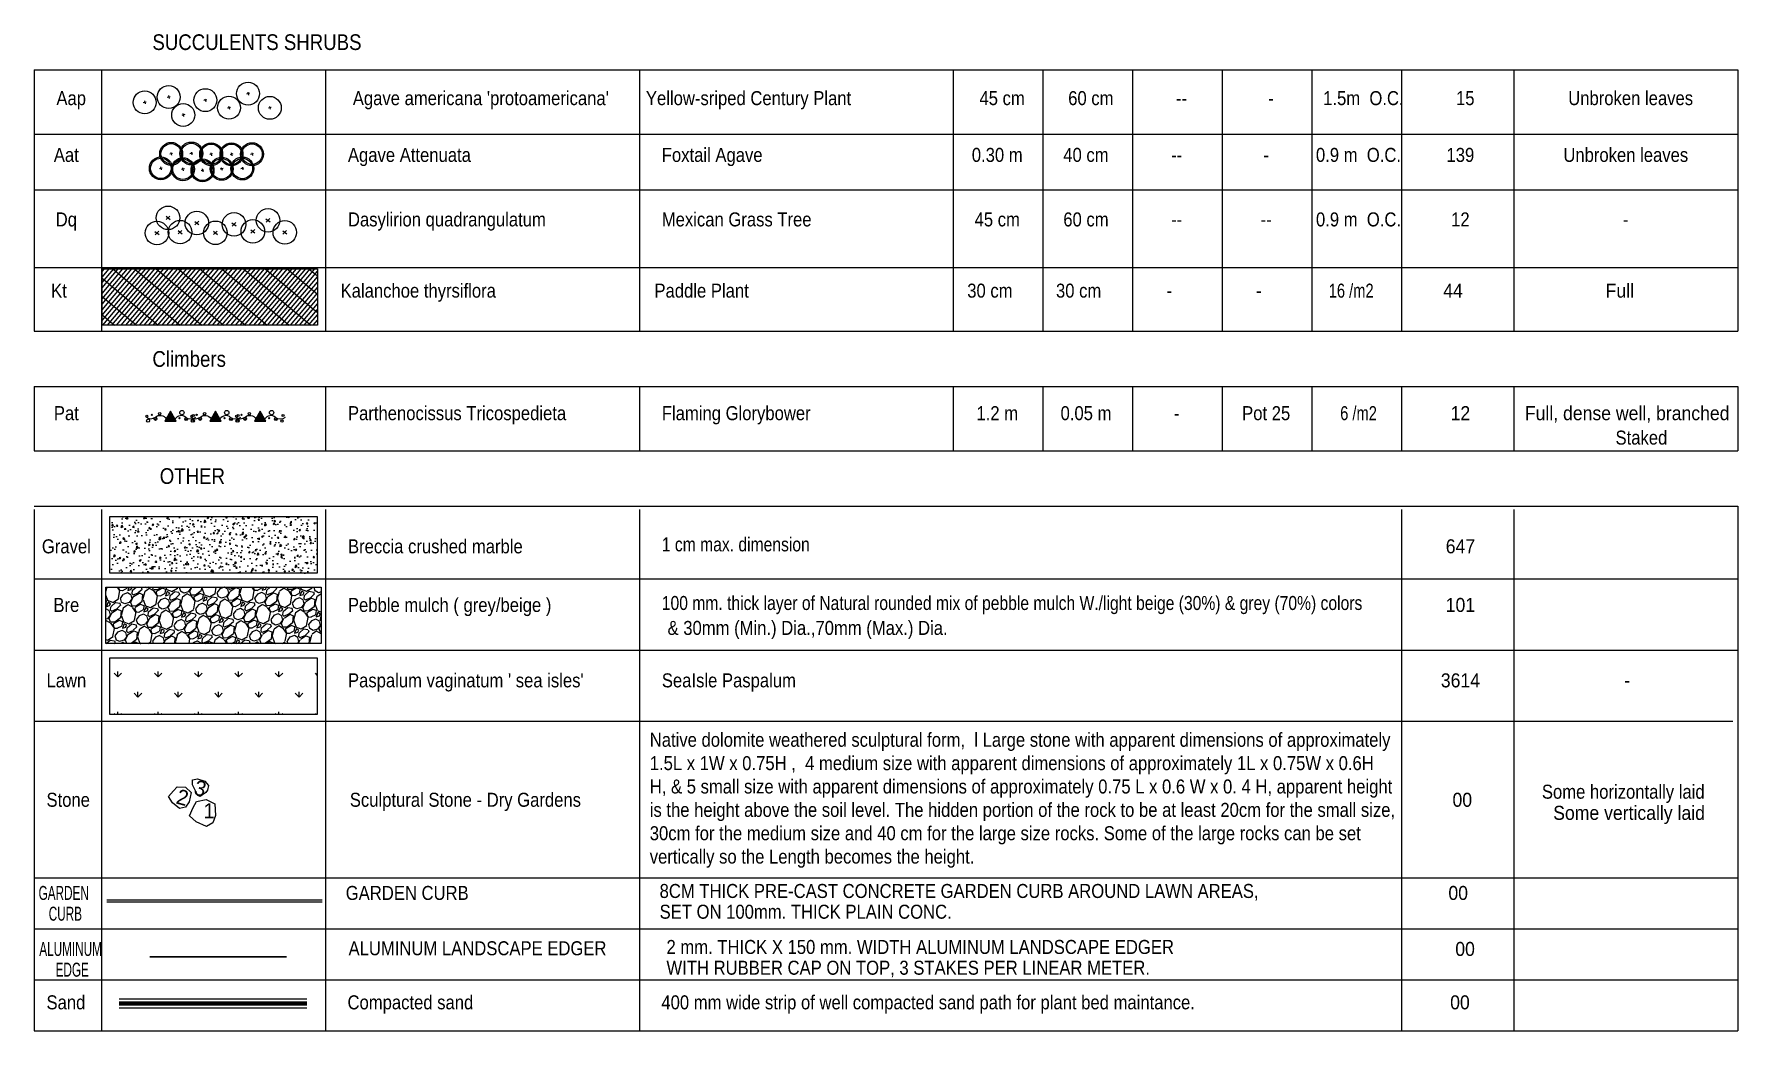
# Model space of a CAD drawing. Extents: x -2743 to -1606, y 314 to 679.
# Drawn here: x -1768.6 to -1692.6, y 451.1 to 495.5 of the extents above; entities that cross this region are included whole.
import ezdxf
from ezdxf.enums import TextEntityAlignment as Align

# ---------------------------------------------------------------- set-up
doc = ezdxf.new("R2010")
doc.units = 0
doc.header["$MEASUREMENT"] = 0
doc.linetypes.add('HIDDEN', pattern=[0.375, 0.25, -0.125])
for name, color, linetype in [('Agave americana', 104, 'Continuous'), ('Agave attenuata', 104, 'Continuous'), ('aluminum plant edge', 172, 'HIDDEN'), ('Breccia crushed marble-bo', 92, 'Continuous'), ('Breccia crushed marble-ha', 9, 'Continuous'), ('GC-TXT', 5, 'Continuous'), ('L-PLNT-GC-boundry', 92, 'Continuous'), ('L-PLNT-GC-hatch', 109, 'Continuous'), ('L-PLNT-gravel boundry', 92, 'Continuous'), ('L-PLNT-gravel hatch', 9, 'Continuous'), ('L-PLNT-lawn boundry', 21, 'Continuous'), ('L-PLNT-lawn-hatch', 109, 'Continuous'), ('l-plnter-edge', 14, 'Continuous'), ('L-Sculptural Stone', 71, 'Continuous'), ('L-SHRUB-DASYLIRION-QUADRANGULATUM', 136, 'Continuous'), ('L-Succulents-Agave americana', 136, 'Continuous'), ('L-Succulents-Agave Attenuata', 136, 'Continuous'), ('L-Succulents-Kalanchoe thyrsiflora  Boundary', 92, 'Continuous'), ('L-Succulents-Kalanchoe thyrsiflora Hatch', 109, 'Continuous'), ('LA-Dry Garden Rocks', 71, 'Continuous'), ('LA-PLNT-DESIGN TEXT', 63, 'Continuous'), ('LA-PLNT-TABLE LINE', 202, 'Continuous'), ('LANDSCAPE$0$M-09381-LAI-PLANTING$0$M-09381-LAI-BASE$0$LAI-Dry Garden Rocks', 71, 'Continuous'), ('Tabebuia argentea', 71, 'Continuous')]:
    doc.layers.add(name, color=color, linetype=linetype)
doc.layers.add('L-Shrub Acces Path', color=27, linetype='HIDDEN', lineweight=70)
doc.styles.add('AUC-71-PLNT-LEG', font='architxt.shx', dxfattribs={"width": 0.85})
doc.styles.add('PLNT-LEG', font='arial.ttf', dxfattribs={"width": 0.85})

# ---------------------------------------------------------------- blocks, each defined once
blk = doc.blocks.new('R1')
at = {"layer": 'LA-Dry Garden Rocks'}
blk.add_lwpolyline([(-0.4, 0.492), (0.038, 0.588), (0.415, 0.392), (0.449, -0.131), (0.326, -0.466), (0.035, -0.624), (-0.426, -0.417), (-0.709, -0.137), (-0.544, 0.23)], close=True, dxfattribs=at)
at = {"layer": 'GC-TXT', "insert": (-0.09, 0.417), "char_height": 0.675, "attachment_point": 1, "rotation": 359.92674}
blk.add_mtext_dynamic_manual_height_columns('{\\Fhand1|c0;1}', width=0.675, gutter_width=1, heights=[0], dxfattribs=at)
blk = doc.blocks.new('R2')
at = {"layer": 'LA-Dry Garden Rocks'}
blk.add_lwpolyline([(-0.209, 0.486), (0.157, 0.467), (0.411, 0.231), (0.325, -0.188), (0.155, -0.426), (-0.109, -0.487), (-0.427, -0.225), (-0.59, 0.057), (-0.38, 0.311)], close=True, dxfattribs=at)
at = {"layer": 'GC-TXT', "insert": (-0.123, 0.403), "char_height": 0.675, "attachment_point": 1, "rotation": 344.56345}
blk.add_mtext_dynamic_manual_height_columns('{\\Fhand1|c0;2}', width=0.675, gutter_width=1, heights=[0], dxfattribs=at)
blk = doc.blocks.new('R3')
at = {"layer": 'LANDSCAPE$0$M-09381-LAI-PLANTING$0$M-09381-LAI-BASE$0$LAI-Dry Garden Rocks'}
blk.add_lwpolyline([(-0.399, 0.299), (-0.168, 0.335), (0.146, 0.241), (0.312, 0.044), (0.274, -0.17), (0.193, -0.277), (-0.053, -0.453), (-0.167, -0.401), (-0.395, 0.078)], close=True, dxfattribs=at)
at = {"layer": 'GC-TXT', "insert": (-0.209, 0.303), "char_height": 0.675, "attachment_point": 1, "rotation": 345.50851}
blk.add_mtext_dynamic_manual_height_columns('{\\Fhand1|c0;3}', width=0.675, gutter_width=1, heights=[0], dxfattribs=at)
blk = doc.blocks.new('climber-pt')
at = {"layer": 'Tabebuia argentea'}
h = blk.add_hatch(color=71, dxfattribs=at)
h.dxf.hatch_style = 1
h.paths.add_polyline_path([(-0.01, 0.299), (-0.258, -0.143), (0.249, -0.137)])
at = {"layer": 'Tabebuia argentea', "color": 71}
for points in [[(-1.113, 0.033, 0.360212), (-0.678, 0.033, -0.446169), (-0.199, -0.038, -0.346167)], [(1.107, 0.033, -0.360212), (0.672, 0.033, 0.449323), (0.192, -0.041, 0.346167)]]:
    blk.add_lwpolyline(points, format="xyb", dxfattribs=at)
blk.add_lwpolyline([(-0.01, 0.299), (-0.258, -0.143), (0.249, -0.137)], close=True, dxfattribs=at)
for centre, radius in [((-1.063, 0.071), 0.044), ((-0.494, 0.186), 0.0561), ((0.498, 0.243), 0.0962), ((0.686, -0.047), 0.0622), ((0.676, -0.036), 0.044), ((1.007, 0.124), 0.044), ((-1.01, -0.136), 0.0667), ((0.963, -0.128), 0.0528)]:
    blk.add_circle(centre, radius, dxfattribs=at)
at = {"layer": 'Tabebuia argentea', "color": 71, "ltscale": 0.5}
for centre, radius in [((-0.847, 0.126), 0.027), ((-0.683, -0.054), 0.0622), ((-0.694, -0.042), 0.044), ((0.393, -0.007), 0.0239)]:
    blk.add_circle(centre, radius, dxfattribs=at)
blk = doc.blocks.new('LS-71-PNT-TAB')
at = {"style": 'AUC-71-PLNT-LEG'}
for tag, width, p in [('ABRV.', 0.85, (1439, 0)), ('SYMBOL', 0.85, (7527, 0)), ('HEIGHT', 0.85, (42963, 0)), ('SPREAD', 0.85, (46921, 0)), ('CALIBER', 0.85, (50966, 0)), ('ROOTS', 0.85, (54958, 0)), ('SPACING', 0.75, (59078, 0)), ('QUANTITY', 0.9, (63622, 0)), ('REMARKS', 0.9, (69211, 0))]:
    blk.add_attdef(tag, text='', height=625, dxfattribs=dict(at, width=width)).set_placement(p, align=Align.CENTER)
at = {"style": 'AUC-71-PLNT-LEG', "width": 0.85}
for tag, p in [('BOTANICAL-NAME', (14000, 0)), ('COMMON-NAME', (28000, 0))]:
    blk.add_attdef(tag, p, '', height=625, dxfattribs=at)
blk = doc.blocks.new('PL-TAB')
at = {"style": 'PLNT-LEG'}
for tag, width, p in [('ABRV.', 0.85, (1.439, 0)), ('SYMBOL', 0.85, (7.527, 0)), ('HEIGHT', 0.85, (42.963, 0)), ('SPREAD', 0.85, (46.921, 0)), ('CALIBER', 0.85, (50.966, 0)), ('ROOTS', 0.85, (54.958, 0)), ('SPACING', 0.75, (59.078, 0)), ('QUANTITY', 0.9, (63.622, 0)), ('REMARKS', 0.9, (69.211, 0))]:
    blk.add_attdef(tag, text='', height=0.625, dxfattribs=dict(at, width=width)).set_placement(p, align=Align.CENTER)
at = {"style": 'PLNT-LEG', "width": 0.85}
for tag, p in [('BOTANICAL-NAME', (14, 0)), ('COMMON-NAME', (28, 0))]:
    blk.add_attdef(tag, p, '', height=0.625, dxfattribs=at)
blk = doc.blocks.new('Agave attenuata')
at = {"layer": 'Agave attenuata'}
for p, q in [((0.065, 0.016), (-0.065, -0.016)), ((-0.016, 0.065), (0.016, -0.065))]:
    blk.add_line(p, q, dxfattribs=at)
for radius in [0.511, 0.456]:
    blk.add_circle((0, 0), radius, dxfattribs=at)
blk = doc.blocks.new('Agave americana')
at = {"layer": 'Agave americana'}
for p, q in [((0.065, 0.016), (-0.065, -0.016)), ((-0.016, 0.065), (0.016, -0.065))]:
    blk.add_line(p, q, dxfattribs=at)
blk.add_circle((0, 0), 0.511, dxfattribs=at)
blk = doc.blocks.new('Dasylirion quadrangulatum')
at = {"layer": 'L-SHRUB-DASYLIRION-QUADRANGULATUM'}
for points in [[(-0.091, 0.069), (0.091, -0.069)], [(-0.083, -0.079), (0.083, 0.079)]]:
    blk.add_lwpolyline(points, dxfattribs=at)
blk.add_circle((0, 0), 0.525, dxfattribs=at)

msp = doc.modelspace()

# ---------------------------------------------------------------- hatches: boundary and pattern name
at = {"layer": 'Breccia crushed marble-ha', "ltscale": 0.5, "extrusion": (1.27242e-07, -1.99548e-18, 1)}
h = msp.add_hatch(dxfattribs=at)
h.set_pattern_fill('GRAVEL', color=256, scale=1.2, angle=180.27495, style=0)
h.set_pattern_definition([(85.012874, (-3271.92983, 357.69091), (1.167276881, 14.402689495), [0.1614432, -15.9829057]), (41.9698273, (-3271.9158, 357.85174), (-10.7781587723, -9.6245152335), [0.2770416, -27.4271097]), (349.5105337, (-3271.70982, 358.03701), (-17.5275894437, 3.320181967), [0.1953456, -19.3392391]), (124.2737756, (-3271.516603, 358.55825), (13.4852280007, -19.88940989), [0.2522856, -24.97626965]), (149.8337408, (-3271.65868, 358.76673), (13.4579613163, -7.889440868), [0.247386, -24.4912478]), (214.2737756, (-3271.87256, 358.89104), (19.88940989, 13.4852280007), [0.2522856, -24.97626965]), (254.694327, (-3272.08104, 358.74897), (5.2369050084, 18.9719483958), [0.3336348, -33.0298183]), (289.255415, (-3272.169107, 358.427167), (9.1794178286, -26.1392097877), [0.3149856, -31.1835858]), (338.429652, (-3272.06523, 358.1298), (17.0552253544, -6.6812639605), [0.25314, -25.0608877]), (32.236445, (-3271.82982, 358.03674), (-11.264156204, -6.985612716), [0.2889984, -14.1609151]), (79.3975244, (-3271.58537, 358.190893), (3.5563640116, 19.2081304404), [0.3737376, -37.00005]), (355.814161, (-3272.4726, 357.85288), (11.041607501, -0.694912792), [0.1275612, -12.6286138]), (28.469321, (-3272.34538, 357.843565), (-13.9030587212, -7.4716101475), [0.2426844, -24.0258137]), (82.000087, (-3272.13204, 357.95925), (-0.72217948, 0.9583615), [0.1697052, -1.5273511]), (60.198677, (-3271.9783, 357.8948), (-3.347448651, -5.527620422), [0.0913896, -9.0475381]), (148.801496, (-3271.93288, 357.9741), (3.12489995, -2.152905086), [0.1292436, -6.3329542]), (247.963843, (-3272.04343, 358.04105), (-1.43072561, -4.08326147), [0.2099148, -6.7872275]), (18.565138, (-3272.1222, 357.84647), (-2.63890252, -0.48599743), [0.1517892, -3.642944]), (233.389627, (-3271.37703, 358.39297), (-7.4170767787, -10.0968793228), [0.21264, -21.0514142]), (287.3462625, (-3271.50384, 358.22228), (-4.110528154, 13.430694632), [0.1783932, -17.6608893]), (150.198677, (-3271.97775, 357.6548), (5.527620422, -3.347448651), [0.182778, -8.9561497]), (200.610546, (-3272.13636, 357.74564), (11.750153635, 4.3467101986), [0.21264, -21.0514142]), (196.444041, (-3271.82478, 358.98715), (6.236166556, 1.694174339), [0.205056, -10.0477485]), (151.775227, (-3272.02145, 358.9291), (12.73578184, -6.9310793473), [0.1718136, -17.0095717]), (283.801496, (-3272.70951, 358.60594), (1.694174339, -6.236166556), [0.182778, -8.9561497]), (234.354111, (-3272.66591, 358.42844), (9.5699818648, 13.2217792717), [0.2011572, -19.9145083]), (286.444041, (-3272.23992, 358.95981), (-1.694174339, 6.236166556), [0.102528, -10.1502765]), (318.310019, (-3272.65201, 358.64927), (3.847079425, -3.111266607), [0.061188, -6.0576354]), (22.963843, (-3272.60632, 358.60857), (-3.59726404, -1.20817691), [0.247386, -4.70034075]), (43.0090925, (-3272.37854, 358.70509), (-8.861435731, -8.1801562814), [0.22926, -22.6967078]), (160.690154, (-3272.10843, 358.1273), (2.40272047, -1.194543565), [0.1730664, -4.1535951]), (210.157313, (-3272.271756, 358.184533), (-17.736504804, -10.3603280518), [0.3021528, -29.91307515]), (277.9454825, (-3272.53301, 358.03274), (-1.22181025, 9.597248549), [0.1235472, -12.231209]), (307.00009, (-3272.5159, 357.9104), (1.680541, -0.236182), [0.072, -1.128]), (337.256524, (-3272.33771, 358.690785), (-8.8887024152, 3.8198127406), [0.1667088, -16.504224]), (265.012874, (-3272.18396, 358.62633), (-1.167276881, -14.402689495), [0.3228864, -15.8214625]), (217.00009, (-3272.212, 358.3047), (-0.236182, -1.680541), [0.312, -0.888]), (182.304933, (-3272.4612, 358.1169), (-14.6388715394, -0.513264116), [0.1897368, -18.7839292]), (111.054691, (-3272.65079, 358.10927), (-1.930356384, 4.555625559), [0.1747224, -8.5614095]), (64.646062, (-3272.713556, 358.27233), (10.9870741325, 23.3050252522), [0.284478, -28.163369]), (32.4261653, (-3272.59174, 358.529407), (13.1808792451, 8.4299716682), [0.3009588, -29.7948881])])
h.paths.add_polyline_path([(-1755.823, 468.352), (-1765.423, 468.352), (-1765.423, 470.872), (-1755.823, 470.872)])
at = {"layer": 'L-PLNT-gravel hatch', "extrusion": (1.27242e-07, -1.99548e-18, 1)}
h = msp.add_hatch(dxfattribs=at)
h.set_pattern_fill('AR-CONC', color=256, scale=0.1, angle=-7.02678, style=0)
h.set_pattern_definition([(79.698356, (-2918.435, 1344.5946), (0.65413452, 0.30084553), [0.075, -0.825]), (24.698356, (-2918.435, 1344.5946), (-0.49318712, 0.5846464), [0.06, -0.66]), (130.1498, (-2918.3805, 1344.6197), (0.1609474, 0.8854919), [0.0637402, -0.7011421]), (75.882556, (-2918.5341, 1344.7683), (1.00905846, 0.38496976), [0.1125, -1.2375]), (126.33399, (-2918.45, 1344.8004), (0.3292789, 1.309227), [0.09561034, -1.0517138]), (20.88252, (-2918.5341, 1344.7683), (0.3292789, 1.309227), [0.09, -0.99]), (50.698356, (-2918.42247, 1344.77444), (0.71797175, -0.05400528), [0.075, -0.825]), (355.698356, (-2918.4225, 1344.77444), (-0.147909, 0.7504451), [0.06, -0.66]), (101.1498, (-2918.36264, 1344.76994), (0.57006276, 0.69643983), [0.0637402, -0.7011421]), (67.198356, (-2918.43502, 1344.5946), (-0.154364243, 0.295191227), [0, -0.652, 0, -0.67, 0, -0.6625]), (37.198356, (-2918.435, 1344.5946), (0.03310936, 0.47293758), [0, -0.382, 0, -0.637, 0, -0.2525]), (357.198356, (-2918.62873, 1344.48412), (0.474877023, 0.24488146), [0, -0.25, 0, -0.78, 0, -1.035]), (347.198356, (-2918.7156, 1344.43457), (0.45698679, 0.37588588), [0, -0.325, 0, -0.518, 0, -0.735])])
h.paths.add_polyline_path([(-1755.992, 471.499), (-1765.246, 471.499), (-1765.246, 474.019), (-1755.992, 474.019)])
at = {"layer": 'L-PLNT-lawn-hatch', "extrusion": (1.27242e-07, -1.99548e-18, 1)}
h = msp.add_hatch(dxfattribs=at)
h.set_pattern_fill('GRASS', color=256, scale=0.05, angle=0.00009)
h.set_pattern_definition([(90.000086586, (-364692.40545, -3338039.9847), (-0.89802696907, 0.89802425492), [0.238125, -1.557926224]), (45.000086584, (-364692.4054, -3338039.9847), (-0.8980269692, 0.89802425503), [0.238125, -1.031875]), (135.000086584, (-364692.4054, -3338039.9847), (-0.89802425503, -0.8980269692), [0.238125, -1.031875])])
h.paths.add_polyline_path([(-1755.992, 465.195), (-1765.246, 465.195), (-1765.246, 467.715), (-1755.992, 467.715)])
at = {"layer": 'L-Succulents-Kalanchoe thyrsiflora Hatch', "extrusion": (1.27242e-07, -1.99548e-18, 1)}
h = msp.add_hatch(dxfattribs=at)
h.set_pattern_fill('GRATE', color=256, scale=5, angle=50.00009, style=0)
h.set_pattern_definition([(50.000086586, (-645964.10502, -811855.95946), (-0.119694596016, 0.10043538313), []), (140.000086586, (-645964.105, -811855.95946), (-0.40174153252, -0.47877838407), [])])
h.paths.add_polyline_path([(-1755.987, 482.548), (-1765.587, 482.548), (-1765.587, 485.068), (-1755.987, 485.068)])

# ---------------------------------------------------------------- linework, layer by layer
at = {"layer": 'aluminum plant edge', "ltscale": 1.2, "extrusion": (1.27242e-07, -1.99549e-18, 1), "const_width": 0.08, "elevation": -0.12}
msp.add_lwpolyline([(-1763.469, 454.383), (-1757.364, 454.383)], dxfattribs=at)
at = {"layer": 'Breccia crushed marble-bo', "extrusion": (1.27242e-07, -1.99549e-18, 1), "elevation": -0.12}
msp.add_lwpolyline([(-1755.823, 468.352), (-1765.423, 468.352), (-1765.423, 470.872), (-1755.823, 470.872)], close=True, dxfattribs=at)
at = {"layer": 'L-PLNT-GC-boundry', "extrusion": (1.27242e-07, -1.99549e-18, 1), "elevation": -0.12}
for points in [[(-1764.836, 452.5), (-1756.452, 452.5)], [(-1764.836, 452.1), (-1756.452, 452.1)]]:
    msp.add_lwpolyline(points, dxfattribs=at)
at = {"layer": 'L-PLNT-gravel boundry', "extrusion": (1.27242e-07, -1.99549e-18, 1), "elevation": -0.12}
msp.add_lwpolyline([(-1755.992, 471.499), (-1765.246, 471.499), (-1765.246, 474.019), (-1755.992, 474.019)], close=True, dxfattribs=at)
at = {"layer": 'L-PLNT-lawn boundry', "extrusion": (1.27242e-07, -1.99549e-18, 1), "elevation": -0.12}
msp.add_lwpolyline([(-1755.992, 465.195), (-1765.246, 465.195), (-1765.246, 467.715), (-1755.992, 467.715)], close=True, dxfattribs=at)
at = {"layer": 'l-plnter-edge', "ltscale": 4, "extrusion": (1.27242e-07, -1.99549e-18, 1), "elevation": -0.12}
for points in [[(-1765.382, 456.92), (-1755.782, 456.92)], [(-1765.382, 456.84), (-1755.782, 456.84)]]:
    msp.add_lwpolyline(points, dxfattribs=at)
at = {"layer": 'L-Shrub Acces Path', "ltscale": 5, "extrusion": (1.27242e-07, -1.99549e-18, 1), "const_width": 0.2, "elevation": -0.12}
msp.add_lwpolyline([(-1756.452, 452.3), (-1764.832, 452.3)], dxfattribs=at)
at = {"layer": 'L-Succulents-Kalanchoe thyrsiflora  Boundary', "extrusion": (1.27242e-07, -1.99549e-18, 1), "elevation": -0.12}
msp.add_lwpolyline([(-1755.987, 482.548), (-1765.587, 482.548), (-1765.587, 485.068), (-1755.987, 485.068)], close=True, dxfattribs=at)
at = {"layer": 'LA-PLNT-TABLE LINE', "extrusion": (1.27242e-07, -1.99549e-18, 1)}
for p, q in [((-1768.623, 474.482), (-1692.623, 474.482)), ((-1768.623, 468.052), (-1692.623, 468.052))]:
    msp.add_line(p, q, dxfattribs=at)
at = {"layer": 'LA-PLNT-TABLE LINE', "extrusion": (1.27242e-07, -1.99549e-18, 1), "elevation": -0.12}
for points in [[(-1768.625, 493.948), (-1768.625, 482.284)], [(-1768.625, 493.948), (-1692.625, 493.948)], [(-1765.625, 493.948), (-1765.625, 482.284)], [(-1755.625, 493.948), (-1755.625, 482.284)], [(-1741.625, 493.948), (-1741.625, 482.284)], [(-1727.625, 493.948), (-1727.625, 482.284)], [(-1723.625, 493.948), (-1723.625, 482.284)], [(-1719.625, 493.948), (-1719.625, 482.284)], [(-1715.625, 493.948), (-1715.625, 482.284)], [(-1711.625, 493.948), (-1711.625, 482.284)], [(-1707.625, 493.948), (-1707.625, 482.284)], [(-1702.625, 493.948), (-1702.625, 482.284)], [(-1692.627, 493.948), (-1692.627, 482.284)], [(-1768.625, 491.08), (-1692.625, 491.08)], [(-1768.625, 488.594), (-1692.625, 488.594)], [(-1768.625, 485.119), (-1692.625, 485.119)], [(-1768.623, 482.284), (-1692.623, 482.284)], [(-1768.625, 479.817), (-1768.625, 476.949)], [(-1768.624, 479.817), (-1692.624, 479.817)], [(-1765.625, 479.817), (-1765.625, 476.949)], [(-1755.625, 479.817), (-1755.625, 476.949)], [(-1741.625, 479.817), (-1741.625, 476.949)], [(-1727.625, 479.817), (-1727.625, 476.949)], [(-1723.625, 479.817), (-1723.625, 476.949)], [(-1719.625, 479.817), (-1719.625, 476.949)], [(-1715.625, 479.817), (-1715.625, 476.949)], [(-1711.625, 479.817), (-1711.625, 476.949)], [(-1707.625, 479.817), (-1707.625, 476.949)], [(-1702.625, 479.817), (-1702.625, 476.949)], [(-1692.627, 479.817), (-1692.627, 476.949)], [(-1768.624, 476.949), (-1692.624, 476.949)], [(-1768.625, 474.329), (-1768.625, 451.076)], [(-1765.625, 474.329), (-1765.625, 451.076)], [(-1755.625, 474.329), (-1755.625, 451.076)], [(-1741.625, 474.329), (-1741.625, 451.076)], [(-1707.625, 474.329), (-1707.625, 451.076)], [(-1702.625, 474.329), (-1702.625, 451.076)], [(-1692.625, 474.482), (-1692.625, 451.076)], [(-1768.625, 471.243), (-1692.849, 471.243)], [(-1746.216, 471.243), (-1692.625, 471.243)], [(-1768.625, 464.885), (-1692.849, 464.885)], [(-1768.625, 457.901), (-1692.849, 457.902)], [(-1746.216, 457.901), (-1692.625, 457.902)], [(-1768.625, 455.626), (-1692.625, 455.626)], [(-1768.625, 453.351), (-1692.625, 453.351)], [(-1768.625, 451.076), (-1692.625, 451.076)]]:
    msp.add_lwpolyline(points, dxfattribs=at)

# ---------------------------------------------------------------- block references
at = {"layer": 'L-PLNT-GC-hatch', "extrusion": (1.27242e-07, -1.99549e-18, 1), "rotation": 359.3359252678493}
for p in [(-1762.529, 478.417, 0), (-1760.529, 478.417, 0), (-1758.529, 478.417, 0)]:
    msp.add_blockref('climber-pt', p, dxfattribs=at)
at = {"layer": 'L-Sculptural Stone', "extrusion": (1.27242e-07, -1.99549e-18, 1), "rotation": 0.2749503481382459}
for name, p in [('R3', (-1761.159, 461.981, 0)), ('R2', (-1762.032, 461.479, 0)), ('R1', (-1760.978, 460.815, 0))]:
    msp.add_blockref(name, p, dxfattribs=at)
at = {"layer": 'L-SHRUB-DASYLIRION-QUADRANGULATUM', "extrusion": (1.27242e-07, -1.99549e-18, 1), "rotation": 8.65857215290934e-05}
for p in [(-1763.144, 486.664, 0), (-1762.649, 487.341, 0), (-1762.113, 486.704, 0), (-1761.365, 487.109, 0), (-1760.536, 486.674, 0), (-1759.707, 487.048, 0), (-1758.868, 486.735, 0), (-1758.19, 487.23, 0), (-1757.442, 486.694, 0)]:
    msp.add_blockref('Dasylirion quadrangulatum', p, dxfattribs=at)
at = {"layer": 'L-Succulents-Agave americana', "extrusion": (1.27242e-07, -1.99549e-18, 1), "rotation": 8.65857215290934e-05}
for p in [(-1759.08, 492.881, 0), (-1763.691, 492.489, 0), (-1762.619, 492.728, 0), (-1760.986, 492.591, 0), (-1759.931, 492.251, 0), (-1758.111, 492.248, 0), (-1761.973, 491.928, 0)]:
    msp.add_blockref('Agave americana', p, dxfattribs=at)
at = {"layer": 'L-Succulents-Agave Attenuata', "extrusion": (1.27242e-07, -1.99549e-18, 1), "rotation": 8.65857215290934e-05}
for p in [(-1762.511, 490.196, 0), (-1761.609, 490.212, 0), (-1760.727, 490.178, 0), (-1759.821, 490.174, 0), (-1758.903, 490.181, 0), (-1762.971, 489.548, 0), (-1761.986, 489.51, 0), (-1761.111, 489.458, 0), (-1760.258, 489.529, 0), (-1759.333, 489.543, 0)]:
    msp.add_blockref('Agave attenuata', p, dxfattribs=at)
at = {"layer": 'LA-PLNT-DESIGN TEXT', "extrusion": (1.27242e-07, -1.99549e-18, 1)}
ref = msp.add_blockref('LS-71-PNT-TAB', (-1768.408, 492.368, 0), dxfattribs=dict(at, xscale=0.001000000047497452, yscale=0.001000000047497452, zscale=0.001000000047497452))
ref.add_attrib('ABRV.', 'Aap', dxfattribs={"layer": '0', "extrusion": (1.27242e-07, -1.99549e-18, 1), "height": 0.625, "rotation": 0.00009, "style": 'PLNT-LEG', "width": 0.85}).set_placement((-1766.969, 492.368, 0), align=Align.CENTER)
ref.add_attrib('BOTANICAL-NAME', "Agave americana 'protoamericana'", (-1754.408, 492.368, 0), dxfattribs={"layer": '0', "extrusion": (1.27242e-07, -1.99549e-18, 1), "height": 0.625, "rotation": 0.00009, "style": 'PLNT-LEG', "width": 0.85})
ref.add_attrib('COMMON-NAME', 'Yellow-sriped Century Plant', (-1741.334, 492.368, 0), dxfattribs={"layer": '0', "extrusion": (1.27242e-07, -1.99549e-18, 1), "height": 0.625, "rotation": 0.00009, "style": 'PLNT-LEG', "width": 0.85})
ref.add_attrib('HEIGHT', '45 cm', dxfattribs={"layer": '0', "extrusion": (1.27242e-07, -1.99549e-18, 1), "height": 0.625, "rotation": 0.00009, "style": 'PLNT-LEG', "width": 0.85}).set_placement((-1725.445, 492.368, 0), align=Align.CENTER)
ref.add_attrib('SPREAD', '60 cm', dxfattribs={"layer": '0', "extrusion": (1.27242e-07, -1.99549e-18, 1), "height": 0.625, "rotation": 0.00009, "style": 'PLNT-LEG', "width": 0.85}).set_placement((-1721.487, 492.368, 0), align=Align.CENTER)
ref.add_attrib('CALIBER', '--', dxfattribs={"layer": '0', "extrusion": (1.27242e-07, -1.99549e-18, 1), "height": 0.625, "rotation": 0.00009, "style": 'PLNT-LEG', "width": 0.85}).set_placement((-1717.442, 492.368, 0), align=Align.CENTER)
ref.add_attrib('ROOTS', '-', dxfattribs={"layer": '0', "extrusion": (1.27242e-07, -1.99549e-18, 1), "height": 0.625, "rotation": 0.00009, "style": 'PLNT-LEG', "width": 0.85}).set_placement((-1713.45, 492.368, 0), align=Align.CENTER)
ref.add_attrib('SPACING', '1.5m  O.C.', dxfattribs={"layer": '0', "extrusion": (1.27242e-07, -1.99549e-18, 1), "height": 0.625, "rotation": 0.00009, "style": 'PLNT-LEG', "width": 0.85}).set_placement((-1709.33, 492.368, 0), align=Align.CENTER)
ref.add_attrib('QUANTITY', '15', dxfattribs={"layer": '0', "extrusion": (1.27242e-07, -1.99549e-18, 1), "height": 0.625, "rotation": 0.00009, "style": 'PLNT-LEG', "width": 0.85}).set_placement((-1704.786, 492.368, 0), align=Align.CENTER)
ref.add_attrib('REMARKS', 'Unbroken leaves', dxfattribs={"layer": '0', "extrusion": (1.27242e-07, -1.99549e-18, 1), "height": 0.625, "rotation": 0.00009, "style": 'PLNT-LEG', "width": 0.85}).set_placement((-1697.408, 492.369, 0), align=Align.CENTER)
ref = msp.add_blockref('LS-71-PNT-TAB', (-1768.626, 489.837, 0), dxfattribs=dict(at, xscale=0.001000000047497451, yscale=0.001000000047497451, zscale=0.001000000047497451))
ref.add_attrib('ABRV.', 'Aat', dxfattribs={"layer": '0', "extrusion": (1.27242e-07, -1.99549e-18, 1), "height": 0.625, "rotation": 0.00009, "style": 'PLNT-LEG', "width": 0.85}).set_placement((-1767.188, 489.837, 0), align=Align.CENTER)
ref.add_attrib('BOTANICAL-NAME', 'Agave Attenuata', (-1754.626, 489.837, 0), dxfattribs={"layer": '0', "extrusion": (1.27242e-07, -1.99549e-18, 1), "height": 0.625, "rotation": 0.00009, "style": 'PLNT-LEG', "width": 0.85})
ref.add_attrib('COMMON-NAME', 'Foxtail Agave', (-1740.626, 489.837, 0), dxfattribs={"layer": '0', "extrusion": (1.27242e-07, -1.99549e-18, 1), "height": 0.625, "rotation": 0.00009, "style": 'PLNT-LEG', "width": 0.85})
ref.add_attrib('HEIGHT', '0.30 m', dxfattribs={"layer": '0', "extrusion": (1.27242e-07, -1.99549e-18, 1), "height": 0.625, "rotation": 0.00009, "style": 'PLNT-LEG', "width": 0.85}).set_placement((-1725.663, 489.837, 0), align=Align.CENTER)
ref.add_attrib('SPREAD', '40 cm', dxfattribs={"layer": '0', "extrusion": (1.27242e-07, -1.99549e-18, 1), "height": 0.625, "rotation": 0.00009, "style": 'PLNT-LEG', "width": 0.85}).set_placement((-1721.706, 489.837, 0), align=Align.CENTER)
ref.add_attrib('CALIBER', '--', dxfattribs={"layer": '0', "extrusion": (1.27242e-07, -1.99549e-18, 1), "height": 0.625, "rotation": 0.00009, "style": 'PLNT-LEG', "width": 0.85}).set_placement((-1717.66, 489.837, 0), align=Align.CENTER)
ref.add_attrib('ROOTS', '-', dxfattribs={"layer": '0', "extrusion": (1.27242e-07, -1.99549e-18, 1), "height": 0.625, "rotation": 0.00009, "style": 'PLNT-LEG', "width": 0.85}).set_placement((-1713.668, 489.837, 0), align=Align.CENTER)
ref.add_attrib('SPACING', '0.9 m  O.C.', dxfattribs={"layer": '0', "extrusion": (1.27242e-07, -1.99549e-18, 1), "height": 0.625, "rotation": 0.00009, "style": 'PLNT-LEG', "width": 0.85}).set_placement((-1709.549, 489.837, 0), align=Align.CENTER)
ref.add_attrib('QUANTITY', '139', dxfattribs={"layer": '0', "extrusion": (1.27242e-07, -1.99549e-18, 1), "height": 0.625, "rotation": 0.00009, "style": 'PLNT-LEG', "width": 0.85}).set_placement((-1705.004, 489.837, 0), align=Align.CENTER)
ref.add_attrib('REMARKS', 'Unbroken leaves', dxfattribs={"layer": '0', "extrusion": (1.27242e-07, -1.99549e-18, 1), "height": 0.625, "rotation": 0.00009, "style": 'PLNT-LEG', "width": 0.85}).set_placement((-1697.626, 489.837, 0), align=Align.CENTER)
ref = msp.add_blockref('LS-71-PNT-TAB', (-1768.625, 486.959, 0), dxfattribs=dict(at, xscale=0.0009999999999763534, yscale=0.0009999999999763534, zscale=0.0009999999999763534))
ref.add_attrib('ABRV.', 'Dq', dxfattribs={"layer": '0', "extrusion": (1.27242e-07, -1.99549e-18, 1), "height": 0.625, "rotation": 0.00009, "style": 'PLNT-LEG', "width": 0.85}).set_placement((-1767.187, 486.959, 0), align=Align.CENTER)
ref.add_attrib('BOTANICAL-NAME', 'Dasylirion quadrangulatum', (-1754.625, 486.959, 0), dxfattribs={"layer": '0', "extrusion": (1.27242e-07, -1.99549e-18, 1), "height": 0.625, "rotation": 0.00009, "style": 'PLNT-LEG', "width": 0.85})
ref.add_attrib('COMMON-NAME', 'Mexican Grass Tree', (-1740.625, 486.959, 0), dxfattribs={"layer": '0', "extrusion": (1.27242e-07, -1.99549e-18, 1), "height": 0.625, "rotation": 0.00009, "style": 'PLNT-LEG', "width": 0.85})
ref.add_attrib('HEIGHT', '45 cm', dxfattribs={"layer": '0', "extrusion": (1.27242e-07, -1.99549e-18, 1), "height": 0.625, "rotation": 0.00009, "style": 'PLNT-LEG', "width": 0.85}).set_placement((-1725.662, 486.959, 0), align=Align.CENTER)
ref.add_attrib('SPREAD', '60 cm', dxfattribs={"layer": '0', "extrusion": (1.27242e-07, -1.99549e-18, 1), "height": 0.625, "rotation": 0.00009, "style": 'PLNT-LEG', "width": 0.85}).set_placement((-1721.705, 486.959, 0), align=Align.CENTER)
ref.add_attrib('CALIBER', '--', dxfattribs={"layer": '0', "extrusion": (1.27242e-07, -1.99549e-18, 1), "height": 0.625, "rotation": 0.00009, "style": 'PLNT-LEG', "width": 0.85}).set_placement((-1717.66, 486.959, 0), align=Align.CENTER)
ref.add_attrib('ROOTS', '--', dxfattribs={"layer": '0', "extrusion": (1.27242e-07, -1.99549e-18, 1), "height": 0.625, "rotation": 0.00009, "style": 'PLNT-LEG', "width": 0.85}).set_placement((-1713.668, 486.959, 0), align=Align.CENTER)
ref.add_attrib('SPACING', '0.9 m  O.C.', dxfattribs={"layer": '0', "extrusion": (1.27242e-07, -1.99549e-18, 1), "height": 0.625, "rotation": 0.00009, "style": 'PLNT-LEG', "width": 0.85}).set_placement((-1709.548, 486.959, 0), align=Align.CENTER)
ref.add_attrib('QUANTITY', '12', dxfattribs={"layer": '0', "extrusion": (1.27242e-07, -1.99549e-18, 1), "height": 0.625, "rotation": 0.00009, "style": 'PLNT-LEG', "width": 0.85}).set_placement((-1705.003, 486.959, 0), align=Align.CENTER)
ref.add_attrib('REMARKS', '-', dxfattribs={"layer": '0', "extrusion": (1.27242e-07, -1.99549e-18, 1), "height": 0.625, "rotation": 0.00009, "style": 'PLNT-LEG', "width": 0.85}).set_placement((-1697.625, 486.959, 0), align=Align.CENTER)
ref = msp.add_blockref('PL-TAB', (-1768.953, 483.782, 0), dxfattribs=dict(at, rotation=8.65857215290934e-05))
ref.add_attrib('REMARKS', 'Full', dxfattribs={"layer": '0', "extrusion": (1.27242e-07, -1.99549e-18, 1), "height": 0.625, "rotation": 0.00009, "style": 'PLNT-LEG', "width": 0.9}).set_placement((-1697.891, 483.782, 0), align=Align.CENTER)
ref.add_attrib('QUANTITY', '44', dxfattribs={"layer": '0', "extrusion": (1.27242e-07, -1.99549e-18, 1), "height": 0.625, "rotation": 0.00009, "style": 'PLNT-LEG', "width": 0.9}).set_placement((-1705.331, 483.782, 0), align=Align.CENTER)
ref.add_attrib('SPACING', '16 /m2', dxfattribs={"layer": '0', "extrusion": (1.27242e-07, -1.99549e-18, 1), "height": 0.625, "rotation": 0.00009, "style": 'PLNT-LEG', "width": 0.75}).set_placement((-1709.875, 483.782, 0), align=Align.CENTER)
ref.add_attrib('ROOTS', '-', dxfattribs={"layer": '0', "extrusion": (1.27242e-07, -1.99549e-18, 1), "height": 0.625, "rotation": 0.00009, "style": 'PLNT-LEG', "width": 0.85}).set_placement((-1713.995, 483.782, 0), align=Align.CENTER)
ref.add_attrib('CALIBER', '-', dxfattribs={"layer": '0', "extrusion": (1.27242e-07, -1.99549e-18, 1), "height": 0.625, "rotation": 0.00009, "style": 'PLNT-LEG', "width": 0.85}).set_placement((-1717.987, 483.782, 0), align=Align.CENTER)
ref.add_attrib('SPREAD', '30 cm', dxfattribs={"layer": '0', "extrusion": (1.27242e-07, -1.99549e-18, 1), "height": 0.625, "rotation": 0.00009, "style": 'PLNT-LEG', "width": 0.85}).set_placement((-1722.032, 483.782, 0), align=Align.CENTER)
ref.add_attrib('HEIGHT', '30 cm', dxfattribs={"layer": '0', "extrusion": (1.27242e-07, -1.99549e-18, 1), "height": 0.625, "rotation": 0.00009, "style": 'PLNT-LEG', "width": 0.85}).set_placement((-1725.99, 483.782, 0), align=Align.CENTER)
ref.add_attrib('COMMON-NAME', 'Paddle Plant', (-1740.953, 483.782, 0), dxfattribs={"layer": '0', "extrusion": (1.27242e-07, -1.99549e-18, 1), "height": 0.625, "rotation": 0.00009, "style": 'PLNT-LEG', "width": 0.85})
ref.add_attrib('BOTANICAL-NAME', 'Kalanchoe thyrsiflora', (-1754.953, 483.782, 0), dxfattribs={"layer": '0', "extrusion": (1.27242e-07, -1.99549e-18, 1), "height": 0.625, "rotation": 0.00009, "style": 'PLNT-LEG', "width": 0.85})
ref.add_attrib('ABRV.', 'Kt', dxfattribs={"layer": '0', "extrusion": (1.27242e-07, -1.99549e-18, 1), "height": 0.625, "rotation": 0.00009, "style": 'PLNT-LEG', "width": 0.85}).set_placement((-1767.514, 483.782, 0), align=Align.CENTER)
ref = msp.add_blockref('PL-TAB', (-1768.624, 478.317, 0), dxfattribs=dict(at, rotation=8.65857215290934e-05))
ref.add_attrib('REMARKS', 'Full, dense well, branched', dxfattribs={"layer": '0', "extrusion": (1.27242e-07, -1.99549e-18, 1), "height": 0.625, "rotation": 0.00009, "style": 'PLNT-LEG', "width": 0.9}).set_placement((-1697.563, 478.317, 0), align=Align.CENTER)
ref.add_attrib('QUANTITY', '12', dxfattribs={"layer": '0', "extrusion": (1.27242e-07, -1.99549e-18, 1), "height": 0.625, "rotation": 0.00009, "style": 'PLNT-LEG', "width": 0.9}).set_placement((-1705.002, 478.317, 0), align=Align.CENTER)
ref.add_attrib('SPACING', '6 /m2', dxfattribs={"layer": '0', "extrusion": (1.27242e-07, -1.99549e-18, 1), "height": 0.625, "rotation": 0.00009, "style": 'PLNT-LEG', "width": 0.75}).set_placement((-1709.546, 478.317, 0), align=Align.CENTER)
ref.add_attrib('ROOTS', 'Pot 25', dxfattribs={"layer": '0', "extrusion": (1.27242e-07, -1.99549e-18, 1), "height": 0.625, "rotation": 0.00009, "style": 'PLNT-LEG', "width": 0.85}).set_placement((-1713.666, 478.317, 0), align=Align.CENTER)
ref.add_attrib('CALIBER', '-', dxfattribs={"layer": '0', "extrusion": (1.27242e-07, -1.99549e-18, 1), "height": 0.625, "rotation": 0.00009, "style": 'PLNT-LEG', "width": 0.85}).set_placement((-1717.658, 478.317, 0), align=Align.CENTER)
ref.add_attrib('SPREAD', '0.05 m', dxfattribs={"layer": '0', "extrusion": (1.27242e-07, -1.99549e-18, 1), "height": 0.625, "rotation": 0.00009, "style": 'PLNT-LEG', "width": 0.85}).set_placement((-1721.703, 478.317, 0), align=Align.CENTER)
ref.add_attrib('HEIGHT', '1.2 m', dxfattribs={"layer": '0', "extrusion": (1.27242e-07, -1.99549e-18, 1), "height": 0.625, "rotation": 0.00009, "style": 'PLNT-LEG', "width": 0.85}).set_placement((-1725.661, 478.317, 0), align=Align.CENTER)
ref.add_attrib('COMMON-NAME', 'Flaming Glorybower', (-1740.624, 478.317, 0), dxfattribs={"layer": '0', "extrusion": (1.27242e-07, -1.99549e-18, 1), "height": 0.625, "rotation": 0.00009, "style": 'PLNT-LEG', "width": 0.85})
ref.add_attrib('BOTANICAL-NAME', 'Parthenocissus Tricospedieta', (-1754.624, 478.317, 0), dxfattribs={"layer": '0', "extrusion": (1.27242e-07, -1.99549e-18, 1), "height": 0.625, "rotation": 0.00009, "style": 'PLNT-LEG', "width": 0.85})
ref.add_attrib('ABRV.', 'Pat', dxfattribs={"layer": '0', "extrusion": (1.27242e-07, -1.99549e-18, 1), "height": 0.625, "rotation": 0.00009, "style": 'PLNT-LEG', "width": 0.85}).set_placement((-1767.186, 478.317, 0), align=Align.CENTER)
ref = msp.add_blockref('PL-TAB', (-1698.083, 477.227, 0), dxfattribs=dict(at, rotation=8.65857215290934e-05))
ref.add_attrib('BOTANICAL-NAME', 'Staked ', (-1698.083, 477.227, 0), dxfattribs={"layer": '0', "extrusion": (1.27242e-07, -1.99549e-18, 1), "height": 0.625, "rotation": 0.00009, "style": 'PLNT-LEG', "width": 0.85})
ref = msp.add_blockref('PL-TAB', (-1768.623, 472.377, 0), dxfattribs=dict(at, rotation=8.65857215290934e-05))
ref.add_attrib('QUANTITY', '647', dxfattribs={"layer": '0', "extrusion": (1.27242e-07, -1.99549e-18, 1), "height": 0.625, "rotation": 0.00009, "style": 'PLNT-LEG', "width": 0.9}).set_placement((-1705.001, 472.378, 0), align=Align.CENTER)
ref.add_attrib('COMMON-NAME', '1 cm max. dimension', (-1740.623, 472.465, 0), dxfattribs={"layer": '0', "extrusion": (1.27242e-07, -1.99549e-18, 1), "height": 0.625, "rotation": 0.00009, "style": 'PLNT-LEG', "width": 0.8})
ref.add_attrib('BOTANICAL-NAME', 'Breccia crushed marble', (-1754.623, 472.377, 0), dxfattribs={"layer": '0', "extrusion": (1.27242e-07, -1.99549e-18, 1), "height": 0.625, "rotation": 0.00009, "style": 'PLNT-LEG', "width": 0.85})
ref.add_attrib('ABRV.', 'Gravel', dxfattribs={"layer": '0', "extrusion": (1.27242e-07, -1.99549e-18, 1), "height": 0.625, "rotation": 0.00009, "style": 'PLNT-LEG', "width": 0.85}).set_placement((-1767.185, 472.377, 0), align=Align.CENTER)
ref = msp.add_blockref('PL-TAB', (-1768.625, 469.763, 0), dxfattribs=dict(at, rotation=8.65857215290934e-05))
ref.add_attrib('QUANTITY', '101', dxfattribs={"layer": '0', "extrusion": (1.27242e-07, -1.99549e-18, 1), "height": 0.625, "rotation": 0.00009, "style": 'PLNT-LEG', "width": 0.9}).set_placement((-1705.003, 469.763, 0), align=Align.CENTER)
ref.add_attrib('HEIGHT', '& 30mm (Min.) Dia.,70mm (Max.) Dia. ', dxfattribs={"layer": '0', "extrusion": (1.27242e-07, -1.99549e-18, 1), "height": 0.625, "rotation": 0.00009, "style": 'PLNT-LEG', "width": 0.85}).set_placement((-1734.019, 468.739, 0), align=Align.CENTER)
ref.add_attrib('COMMON-NAME', '100 mm. thick layer of Natural rounded mix of pebble mulch W./light beige (30%) & grey (70%) colors', (-1740.625, 469.85, 0), dxfattribs={"layer": '0', "extrusion": (1.27242e-07, -1.99549e-18, 1), "height": 0.625, "rotation": 0.00009, "style": 'PLNT-LEG', "width": 0.8})
ref.add_attrib('BOTANICAL-NAME', 'Pebble mulch ( grey/beige )', (-1754.625, 469.763, 0), dxfattribs={"layer": '0', "extrusion": (1.27242e-07, -1.99549e-18, 1), "height": 0.625, "rotation": 0.00009, "style": 'PLNT-LEG', "width": 0.85})
ref.add_attrib('ABRV.', 'Bre', dxfattribs={"layer": '0', "extrusion": (1.27242e-07, -1.99549e-18, 1), "height": 0.625, "rotation": 0.00009, "style": 'PLNT-LEG', "width": 0.85}).set_placement((-1767.186, 469.763, 0), align=Align.CENTER)
ref = msp.add_blockref('PL-TAB', (-1768.623, 466.399, 0), dxfattribs=dict(at, rotation=8.65857215290934e-05))
ref.add_attrib('REMARKS', '-', dxfattribs={"layer": '0', "extrusion": (1.27242e-07, -1.99549e-18, 1), "height": 0.625, "rotation": 0.00009, "style": 'PLNT-LEG', "width": 0.9}).set_placement((-1697.562, 466.399, 0), align=Align.CENTER)
ref.add_attrib('QUANTITY', '3614', dxfattribs={"layer": '0', "extrusion": (1.27242e-07, -1.99549e-18, 1), "height": 0.625, "rotation": 0.00009, "style": 'PLNT-LEG', "width": 0.9}).set_placement((-1705.001, 466.399, 0), align=Align.CENTER)
ref.add_attrib('COMMON-NAME', 'SeaIsle Paspalum', (-1740.623, 466.399, 0), dxfattribs={"layer": '0', "extrusion": (1.27242e-07, -1.99549e-18, 1), "height": 0.625, "rotation": 0.00009, "style": 'PLNT-LEG', "width": 0.85})
ref.add_attrib('BOTANICAL-NAME', "Paspalum vaginatum ' sea isles'", (-1754.623, 466.399, 0), dxfattribs={"layer": '0', "extrusion": (1.27242e-07, -1.99549e-18, 1), "height": 0.625, "rotation": 0.00009, "style": 'PLNT-LEG', "width": 0.85})
ref.add_attrib('ABRV.', 'Lawn', dxfattribs={"layer": '0', "extrusion": (1.27242e-07, -1.99549e-18, 1), "height": 0.625, "rotation": 0.00009, "style": 'PLNT-LEG', "width": 0.85}).set_placement((-1767.185, 466.399, 0), align=Align.CENTER)
ref = msp.add_blockref('PL-TAB', (-1768.541, 461.073, 0), dxfattribs=dict(at, rotation=8.65857215290934e-05))
ref.add_attrib('REMARKS', 'Some vertically laid', dxfattribs={"layer": '0', "extrusion": (1.27242e-07, -1.99549e-18, 1), "height": 0.625, "rotation": 0.00009, "style": 'PLNT-LEG', "width": 0.9}).set_placement((-1697.479, 460.49, 0), align=Align.CENTER)
ref.add_attrib('QUANTITY', '00', dxfattribs={"layer": '0', "extrusion": (1.27242e-07, -1.99549e-18, 1), "height": 0.625, "rotation": 0.00009, "style": 'PLNT-LEG', "width": 0.9}).set_placement((-1704.918, 461.073, 0), align=Align.CENTER)
ref.add_attrib('BOTANICAL-NAME', 'Sculptural Stone - Dry Gardens', (-1754.541, 461.073, 0), dxfattribs={"layer": '0', "extrusion": (1.27242e-07, -1.99549e-18, 1), "height": 0.625, "rotation": 0.00009, "style": 'PLNT-LEG', "width": 0.85})
ref.add_attrib('ABRV.', 'Stone', dxfattribs={"layer": '0', "extrusion": (1.27242e-07, -1.99549e-18, 1), "height": 0.625, "rotation": 0.00009, "style": 'PLNT-LEG', "width": 0.85}).set_placement((-1767.102, 461.073, 0), align=Align.CENTER)
ref = msp.add_blockref('PL-TAB', (-1701.368, 461.433, 0), dxfattribs=dict(at, rotation=8.65857215290934e-05))
ref.add_attrib('BOTANICAL-NAME', 'Some horizontally laid', (-1701.368, 461.433, 0), dxfattribs={"layer": '0', "extrusion": (1.27242e-07, -1.99549e-18, 1), "height": 0.625, "rotation": 0.00009, "style": 'PLNT-LEG', "width": 0.85})
ref = msp.add_blockref('PL-TAB', (-1768.723, 456.917, 0), dxfattribs=dict(at, rotation=8.65857215290934e-05))
ref.add_attrib('QUANTITY', '00', dxfattribs={"layer": '0', "extrusion": (1.27242e-07, -1.99549e-18, 1), "height": 0.625, "rotation": 0.00009, "style": 'PLNT-LEG', "width": 0.9}).set_placement((-1705.101, 456.917, 0), align=Align.CENTER)
ref.add_attrib('COMMON-NAME', '8CM THICK PRE-CAST CONCRETE GARDEN CURB AROUND LAWN AREAS, ', (-1740.723, 457.005, 0), dxfattribs={"layer": '0', "extrusion": (1.27242e-07, -1.99549e-18, 1), "height": 0.625, "rotation": 0.00009, "style": 'PLNT-LEG', "width": 0.85})
ref.add_attrib('BOTANICAL-NAME', 'GARDEN CURB', (-1754.723, 456.917, 0), dxfattribs={"layer": '0', "extrusion": (1.27242e-07, -1.99549e-18, 1), "height": 0.625, "rotation": 0.00009, "style": 'PLNT-LEG', "width": 0.85})
ref.add_attrib('ABRV.', 'GARDEN ', dxfattribs={"layer": '0', "extrusion": (1.27242e-07, -1.99549e-18, 1), "height": 0.625, "rotation": 0.00009, "style": 'PLNT-LEG', "width": 0.6}).set_placement((-1767.23, 456.917, 0), align=Align.CENTER)
ref = msp.add_blockref('PL-TAB', (-1768.723, 455.992, 0), dxfattribs=dict(at, rotation=8.65857215290934e-05))
ref.add_attrib('COMMON-NAME', 'SET ON 100mm. THICK PLAIN CONC.', (-1740.723, 456.08, 0), dxfattribs={"layer": '0', "extrusion": (1.27242e-07, -1.99549e-18, 1), "height": 0.625, "rotation": 0.00009, "style": 'PLNT-LEG', "width": 0.85})
ref.add_attrib('ABRV.', 'CURB', dxfattribs={"layer": '0', "extrusion": (1.27242e-07, -1.99549e-18, 1), "height": 0.625, "rotation": 0.00009, "style": 'PLNT-LEG', "width": 0.6}).set_placement((-1767.23, 455.992, 0), align=Align.CENTER)
ref = msp.add_blockref('PL-TAB', (-1768.416, 454.42, 0), dxfattribs=dict(at, rotation=8.65857215290934e-05))
ref.add_attrib('QUANTITY', '00', dxfattribs={"layer": '0', "extrusion": (1.27242e-07, -1.99549e-18, 1), "height": 0.625, "rotation": 0.00009, "style": 'PLNT-LEG', "width": 0.9}).set_placement((-1704.794, 454.42, 0), align=Align.CENTER)
ref.add_attrib('COMMON-NAME', '2 mm. THICK X 150 mm. WIDTH ALUMINUM LANDSCAPE EDGER ', (-1740.416, 454.508, 0), dxfattribs={"layer": '0', "extrusion": (1.27242e-07, -1.99549e-18, 1), "height": 0.625, "rotation": 0.00009, "style": 'PLNT-LEG', "width": 0.85})
ref.add_attrib('BOTANICAL-NAME', ' ALUMINUM LANDSCAPE EDGER', (-1754.804, 454.45, 0), dxfattribs={"layer": '0', "extrusion": (1.27242e-07, -1.99549e-18, 1), "height": 0.625, "rotation": 0.00009, "style": 'PLNT-LEG', "width": 0.85})
ref.add_attrib('ABRV.', 'ALUMINUM ', dxfattribs={"layer": '0', "extrusion": (1.27242e-07, -1.99549e-18, 1), "height": 0.625, "rotation": 0.00009, "style": 'PLNT-LEG', "width": 0.6}).set_placement((-1766.923, 454.42, 0), align=Align.CENTER)
ref = msp.add_blockref('PL-TAB', (-1768.416, 453.495, 0), dxfattribs=dict(at, rotation=8.65857215290934e-05))
ref.add_attrib('COMMON-NAME', 'WITH RUBBER CAP ON TOP, 3 STAKES PER LINEAR METER.', (-1740.416, 453.582, 0), dxfattribs={"layer": '0', "extrusion": (1.27242e-07, -1.99549e-18, 1), "height": 0.625, "rotation": 0.00009, "style": 'PLNT-LEG', "width": 0.85})
ref.add_attrib('ABRV.', 'EDGE', dxfattribs={"layer": '0', "extrusion": (1.27242e-07, -1.99549e-18, 1), "height": 0.625, "rotation": 0.00009, "style": 'PLNT-LEG', "width": 0.6}).set_placement((-1766.923, 453.495, 0), align=Align.CENTER)
ref = msp.add_blockref('PL-TAB', (-1768.644, 452.038, 0), dxfattribs=dict(at, rotation=8.65857215290934e-05))
ref.add_attrib('QUANTITY', '00', dxfattribs={"layer": '0', "extrusion": (1.27242e-07, -1.99549e-18, 1), "height": 0.625, "rotation": 0.00009, "style": 'PLNT-LEG', "width": 0.9}).set_placement((-1705.022, 452.038, 0), align=Align.CENTER)
ref.add_attrib('COMMON-NAME', '400 mm wide strip of well compacted sand path for plant bed maintance.', (-1740.644, 452.038, 0), dxfattribs={"layer": '0', "extrusion": (1.27242e-07, -1.99549e-18, 1), "height": 0.625, "rotation": 0.00009, "style": 'PLNT-LEG', "width": 0.85})
ref.add_attrib('BOTANICAL-NAME', 'Compacted sand', (-1754.644, 452.038, 0), dxfattribs={"layer": '0', "extrusion": (1.27242e-07, -1.99549e-18, 1), "height": 0.625, "rotation": 0.00009, "style": 'PLNT-LEG', "width": 0.85})
ref.add_attrib('ABRV.', 'Sand', dxfattribs={"layer": '0', "extrusion": (1.27242e-07, -1.99549e-18, 1), "height": 0.625, "rotation": 0.00009, "style": 'PLNT-LEG', "width": 0.85}).set_placement((-1767.205, 452.038, 0), align=Align.CENTER)

# ---------------------------------------------------------------- texts
at = {"layer": 'LA-PLNT-DESIGN TEXT', "extrusion": (1.27242e-07, -1.99549e-18, 1), "style": 'PLNT-LEG', "width": 0.85}
for s, p in [('SUCCULENTS SHRUBS', (-1763.348, 495.177, 0)), ('Climbers', (-1763.347, 481.046, 0)), ('OTHER', (-1763.019, 475.823, 0))]:
    msp.add_text(s, height=0.7, rotation=0.00009, dxfattribs=at).set_placement(p, align=Align.MIDDLE_LEFT)
at = {"layer": 'LA-PLNT-DESIGN TEXT', "extrusion": (1.27242e-07, -1.99549e-18, 1), "insert": (-1741.162, 464.374, -0.12), "char_height": 0.625, "attachment_point": 1, "text_direction": (1, 2e-06, 0), "style": 'PLNT-LEG'}
msp.add_mtext_dynamic_manual_height_columns('\\pxb0.41667,a0.41667;Native dolomite weathered sculptural form,  l Large stone with apparent dimensions of approximately 1.5L x 1W x 0.75H ,  4 medium size with apparent dimensions of approximately 1L x 0.75W x 0.6H  H, & 5 small size with apparent dimensions of approximately 0.75 L x 0.6 W x 0. 4 H, apparent height is the height above the soil level. The hidden portion of the rock to be at least 20cm for the small size, 30cm for the medium size and 40 cm for the large size rocks. Some of the large rocks can be set vertically so the Length becomes the height.', width=33.17288, gutter_width=2.5, heights=[0], dxfattribs=at)

doc.saveas('drawing.dxf')
